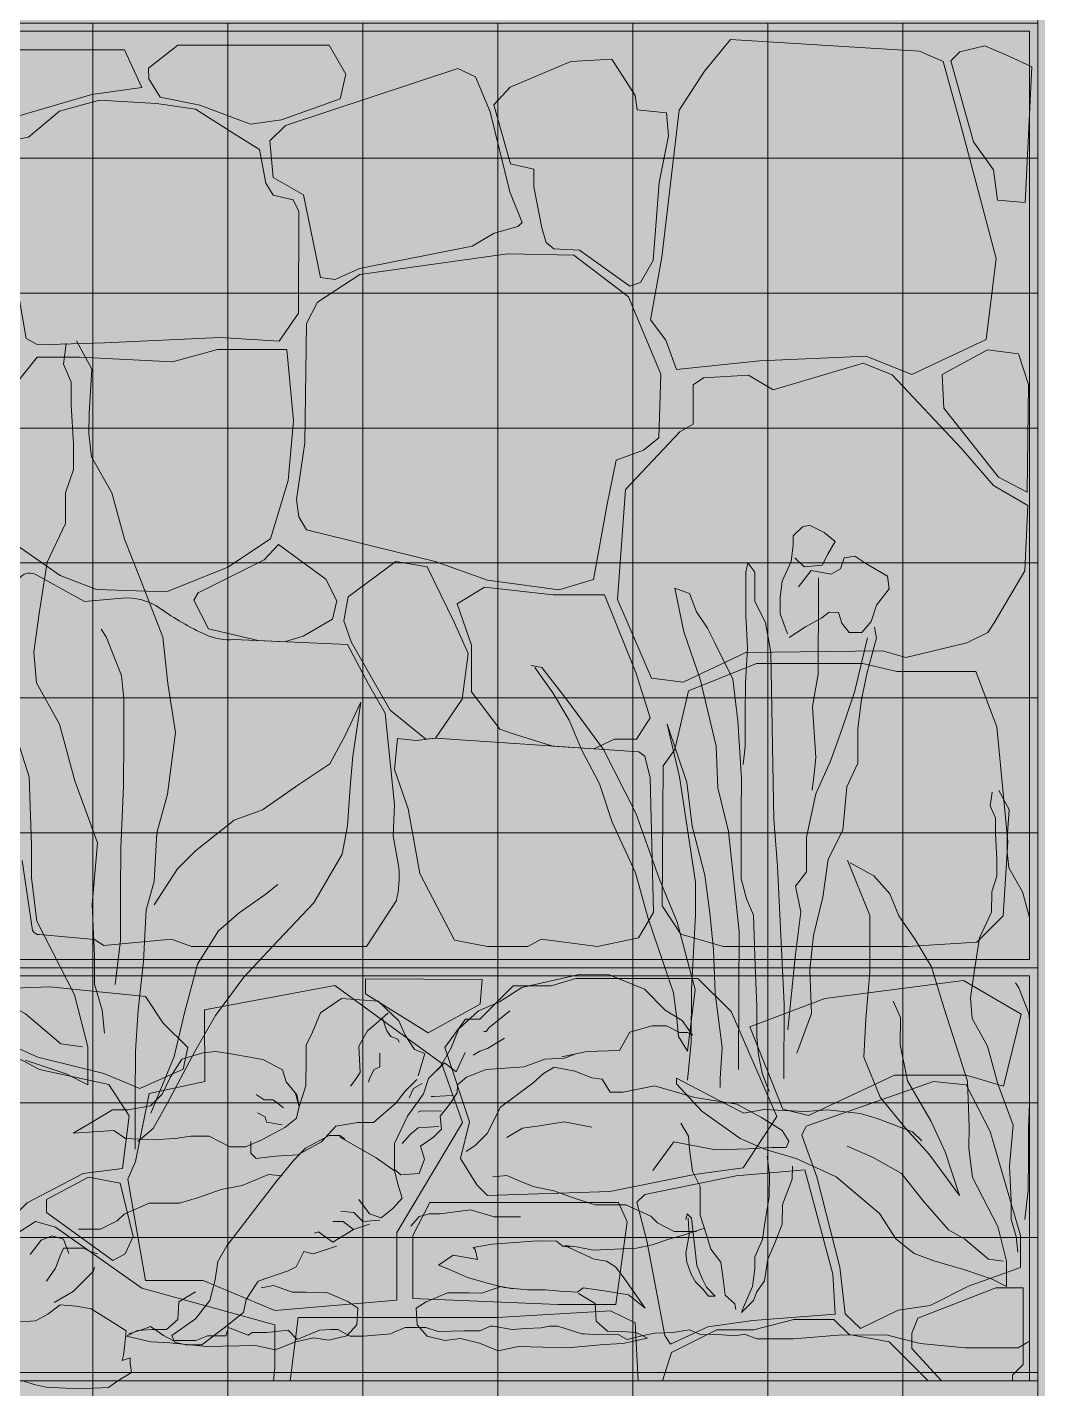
# Model space of a CAD drawing. Header units: centimetres. Extents: x -4381 to 5639, y -3920 to 4826.
# Drawn here: x 5.169 to 5.658, y 5.409 to 6.069 of the extents above; entities that cross this region are included whole.
import ezdxf
from ezdxf.xclip import XClip

# ---------------------------------------------------------------- set-up
doc = ezdxf.new("R2010")
doc.units = ezdxf.units.CM
doc.header["$MEASUREMENT"] = 0
doc.header["$XCLIPFRAME"] = 0
doc.set_wipeout_variables(frame=1)
doc.linetypes.add('Wipeout_Contour', pattern=[100, 0, -100])
for name, color, linetype, lineweight in [('0_Pen_No__1', 7, 'Continuous', 5), ('0_Pen_No__7', 7, 'Continuous', 5), ('Mur de clôture_Pen_No__1', 7, 'Continuous', 5), ('MURS CLOTURE_Pen_No__20', 1, 'Continuous', 5), ('net_Pen_No__1', 7, 'Continuous', 5)]:
    doc.layers.add(name, color=color, linetype=linetype, lineweight=lineweight)
for name, color, linetype, lineweight, true_color in [('cad-block.com_Pen_No__62', 7, 'Continuous', 5, 0xaaaaaa), ('Mur de clôture_Pen_No__178', 7, 'Continuous', 5, 0xbda888), ('MURS CLOTURE_Pen_No__181', 7, 'Continuous', 5, 0xddeaa8), ('MURS CLOTURE_Pen_No__184', 7, 'Continuous', 5, 0xc5d295), ('MURS CLOTURE_Pen_No__185', 7, 'Continuous', 5, 0xbce39b)]:
    doc.layers.add(name, color=color, linetype=linetype, lineweight=lineweight, true_color=true_color)
doc.layers.add('Drawing & Figure', color=7, linetype='Continuous')
doc.layers.add('Mur de clôture', color=7, linetype='Continuous')

# ---------------------------------------------------------------- blocks, each defined once
blk = doc.blocks.new('Drawing_9_9', base_point=(-322.85847, 10.61787))
at = {"color": 254, "linetype": 'Wipeout_Contour', "lineweight": 0, "ltscale": 39.930292}
blk.add_wipeout([(5.65799, 6.52857), (4.80799, 6.52857), (4.80799, 5.41306), (5.65799, 5.41306), (5.65799, 6.15622)], dxfattribs=at).dxf.layer = 'Mur de clôture'
at = {"layer": '0_Pen_No__1', "linetype": 'Continuous', "lineweight": 0, "ltscale": 10, "true_color": 0xffffff}
blk.add_hatch(color=7, dxfattribs=at).paths.add_polyline_path([(5.65799, 5.41306), (4.80799, 5.41306), (4.80799, 2.60914), (5.65799, 2.60914)])
at = {"layer": 'Mur de clôture', "linetype": 'Continuous', "lineweight": 0, "ltscale": 10, "true_color": 0x000000}
for points in [[(5.65799, 1.85622), (6.50799, 1.85622), (6.50799, 6.15622), (5.65799, 6.15622)], [(4.80799, 1.85622), (5.65799, 1.85622), (5.65799, 5.41306), (4.80799, 5.41306)]]:
    blk.add_hatch(color=18, dxfattribs=at).paths.add_polyline_path(points)
at = {"layer": 'Mur de clôture_Pen_No__178', "linetype": 'Continuous', "ltscale": 10}
blk.add_hatch(color=256, dxfattribs=at).paths.add_polyline_path([(5.65799, 6.52857), (4.80799, 6.52857), (4.80799, 5.41306), (5.65799, 5.41306), (5.65799, 6.15622)])
at = {"layer": 'MURS CLOTURE_Pen_No__181', "linetype": 'Continuous', "lineweight": 0, "ltscale": 10, "true_color": 0xe2e9c8}
blk.add_hatch(color=254, dxfattribs=at).paths.add_polyline_path([(5.65407, 5.52138), (5.65407, 5.52288), (5.65407, 5.64688), (5.64415, 5.68991), (5.6392, 5.69907), (5.6126, 5.59344), (5.63864, 5.55693), (5.63113, 5.53445), (5.60247, 5.6205), (5.56711, 5.66398), (5.57, 5.62548), (5.57474, 5.58831), (5.5874, 5.54341), (5.57192, 5.54258), (5.52529, 5.54452), (5.5156, 5.5428), (5.56036, 5.51184), (5.61482, 5.48612), (5.62267, 5.46674), (5.65407, 5.44129)])
at = {"layer": 'MURS CLOTURE_Pen_No__181', "linetype": 'Continuous', "lineweight": 0, "ltscale": 10, "true_color": 0xdfe9b8}
blk.add_hatch(color=254, dxfattribs=at).paths.add_polyline_path([(4.98275, 5.57561), (4.93875, 5.61533), (4.90638, 5.61193), (4.87913, 5.59497), (4.87213, 5.58425), (4.91018, 5.5749), (4.90935, 5.56136), (4.84417, 5.5496), (4.81881, 5.532), (4.8238, 5.51486), (4.87015, 5.51951), (4.8975, 5.50046), (4.93242, 5.50703), (4.90035, 5.49344), (4.82636, 5.48092), (4.79993, 5.47187), (4.75727, 5.4332), (4.75063, 5.40963), (4.84177, 5.41255), (4.91032, 5.42114), (4.97704, 5.4351), (5.04871, 5.42813), (5.07101, 5.41614), (5.13587, 5.41993), (5.21589, 5.43076), (5.27148, 5.43001), (5.35208, 5.41845), (5.43014, 5.42903), (5.46357, 5.43644), (5.45346, 5.46826), (5.42872, 5.47858), (5.48865, 5.49178), (5.41355, 5.50718), (5.5138, 5.53049), (5.50682, 5.54723), (5.43573, 5.55466), (5.41932, 5.56886), (5.48151, 5.60099), (5.40807, 5.60366), (5.35796, 5.56088), (5.34073, 5.58861), (5.31065, 5.5914), (5.30364, 5.57563), (5.29408, 5.55797), (5.26661, 5.55882), (5.22093, 5.55025), (5.19852, 5.53748), (5.17714, 5.53016), (5.08833, 5.57204), (5.05294, 5.5766), (5.02793, 5.59888), (4.99109, 5.58468)])
at = {"layer": 'MURS CLOTURE_Pen_No__184', "linetype": 'Continuous', "lineweight": 0, "ltscale": 10, "true_color": 0xd6ddbe}
blk.add_hatch(color=254, dxfattribs=at).paths.add_polyline_path([(5.41788, 5.75868), (5.51555, 5.44872), (5.53431, 5.4985), (5.54104, 5.52071), (5.53688, 5.58318), (5.55656, 5.66578), (5.57986, 5.773), (5.57992, 5.78884), (5.52924, 5.73722), (5.53024, 5.68524), (5.51752, 5.80931), (5.51641, 5.75126), (5.51447, 5.70465), (5.49201, 5.8044), (5.48659, 5.776), (5.49092, 5.73945), (5.49644, 5.69291), (5.49926, 5.63962), (5.49092, 5.73945), (5.48919, 5.67503), (5.49155, 5.62609), (5.47469, 5.65643), (5.45349, 5.70752)])
at = {"layer": 'MURS CLOTURE_Pen_No__185', "linetype": 'Continuous', "lineweight": 0, "ltscale": 10, "true_color": 0xd2e5c1}
blk.add_hatch(color=254, dxfattribs=at).paths.add_polyline_path([(5.21752, 5.54436), (5.3166, 5.64338), (5.32265, 5.72565), (5.27076, 5.69225), (5.23007, 5.65494), (5.23809, 5.70986), (5.23427, 5.77337), (5.21855, 5.84298), (5.19242, 5.91692), (5.16619, 5.86039), (5.16255, 5.80874), (5.16292, 5.75227), (5.16948, 5.70564), (5.18624, 5.66434), (5.17358, 5.61725), (5.14529, 5.72878), (5.1318, 5.82098), (5.11191, 5.86641), (5.10414, 5.87103), (5.07986, 5.80578), (5.09573, 5.75078), (5.11587, 5.68203), (4.96588, 5.7038)])
at = {"layer": 'MURS CLOTURE_Pen_No__20', "linetype": 'Continuous', "lineweight": 0, "ltscale": 10, "true_color": 0xf37474}
blk.add_hatch(color=11, dxfattribs=at).paths.add_polyline_path([(5.53564, 5.81581), (5.5342, 5.80045), (5.53329, 5.79253), (5.53675, 5.77493), (5.55572, 5.77833), (5.56667, 5.77569), (5.57472, 5.80909), (5.55359, 5.80829), (5.55001, 5.80794), (5.55054, 5.82386)])
at = {"layer": '0_Pen_No__1', "linetype": 'Continuous', "ltscale": 10}
for p, q in [((5.65799, 5.41306), (4.80799, 5.41306)), ((5.65799, 2.60914), (5.65799, 5.41306))]:
    blk.add_line(p, q, dxfattribs=at)
at = {"layer": '0_Pen_No__7', "linetype": 'Continuous', "ltscale": 10, "flags": 128}
for points in [[(5.18742, 5.91569), (5.18614, 5.90572), (5.18984, 5.89698), (5.1898, 5.88576), (5.19098, 5.86705), (5.19093, 5.85458), (5.18714, 5.84338), (5.18708, 5.82842), (5.17828, 5.80975), (5.17444, 5.78483), (5.17187, 5.76614), (5.17306, 5.75117), (5.18421, 5.73118), (5.19159, 5.70372), (5.2027, 5.67375), (5.20009, 5.64384), (5.20124, 5.6189), (5.20119, 5.60518), (5.20488, 5.5927), (5.20608, 5.58147)], [(5.18742, 5.91569), (5.18614, 5.90572), (5.18984, 5.89698), (5.1898, 5.88576), (5.19098, 5.86705), (5.19093, 5.85458), (5.18714, 5.84338), (5.18708, 5.82842), (5.17828, 5.80975), (5.17444, 5.78483), (5.17187, 5.76614), (5.17306, 5.75117), (5.18421, 5.73118), (5.19159, 5.70372), (5.2027, 5.67375), (5.20009, 5.64384), (5.20124, 5.6189), (5.20119, 5.60518), (5.20488, 5.5927), (5.20608, 5.58147)], [(5.19242, 5.91692), (5.19985, 5.90318), (5.19852, 5.88199), (5.19848, 5.87201), (5.19968, 5.86078), (5.20959, 5.84329), (5.21574, 5.82082), (5.22316, 5.80209), (5.23427, 5.77337), (5.23668, 5.75092), (5.24033, 5.72722), (5.23647, 5.69731), (5.23141, 5.67863), (5.23007, 5.65494), (5.22627, 5.64124), (5.22493, 5.61631), (5.22234, 5.59263), (5.22102, 5.57269), (5.22093, 5.55025), (5.22088, 5.53778), (5.22083, 5.52531)], [(5.19242, 5.91692), (5.19985, 5.90318), (5.19852, 5.88199), (5.19848, 5.87201), (5.19968, 5.86078), (5.20959, 5.84329), (5.21574, 5.82082), (5.22316, 5.80209), (5.23427, 5.77337), (5.23668, 5.75092), (5.24033, 5.72722), (5.23647, 5.69731), (5.23141, 5.67863), (5.23007, 5.65494), (5.22627, 5.64124), (5.22493, 5.61631), (5.22234, 5.59263), (5.22102, 5.57269), (5.22093, 5.55025), (5.22088, 5.53778), (5.22083, 5.52531)], [(5.15252, 5.75848), (5.16948, 5.70564), (5.17067, 5.67265), (5.17061, 5.65682), (5.17317, 5.6357), (5.19151, 5.6), (5.19801, 5.57491), (5.19794, 5.55644), (5.1874, 5.56176), (5.16763, 5.56843)], [(5.15252, 5.75848), (5.16948, 5.70564), (5.17067, 5.67265), (5.17061, 5.65682), (5.17317, 5.6357), (5.19151, 5.6), (5.19801, 5.57491), (5.19794, 5.55644), (5.1874, 5.56176), (5.16763, 5.56843)], [(5.53675, 5.77493), (5.53326, 5.78462), (5.53329, 5.79253), (5.5342, 5.80045), (5.53864, 5.81011), (5.53955, 5.81802), (5.53957, 5.82242), (5.54399, 5.8268), (5.54751, 5.82766), (5.55454, 5.82412), (5.5598, 5.8197), (5.55626, 5.81356), (5.55359, 5.80829), (5.54479, 5.80744), (5.54041, 5.81186)], [(5.53675, 5.77493), (5.53326, 5.78462), (5.53329, 5.79253), (5.5342, 5.80045), (5.53864, 5.81011), (5.53955, 5.81802), (5.53957, 5.82242), (5.54399, 5.8268), (5.54751, 5.82766), (5.55454, 5.82412), (5.5598, 5.8197), (5.55626, 5.81356), (5.55359, 5.80829), (5.54479, 5.80744), (5.54041, 5.81186)], [(5.54211, 5.79778), (5.5483, 5.80567), (5.55798, 5.80387), (5.56239, 5.8065), (5.56417, 5.81177), (5.56945, 5.81263), (5.57472, 5.80909), (5.58525, 5.80289), (5.58611, 5.79673), (5.57992, 5.78884), (5.57725, 5.78093), (5.57283, 5.77567), (5.56667, 5.77569), (5.56317, 5.7801), (5.56143, 5.78539), (5.55703, 5.78541), (5.5535, 5.78278), (5.54556, 5.77841), (5.53762, 5.77317)], [(5.54211, 5.79778), (5.5483, 5.80567), (5.55798, 5.80387), (5.56239, 5.8065), (5.56417, 5.81177), (5.56945, 5.81263), (5.57472, 5.80909), (5.58525, 5.80289), (5.58611, 5.79673), (5.57992, 5.78884), (5.57725, 5.78093), (5.57283, 5.77567), (5.56667, 5.77569), (5.56317, 5.7801), (5.56143, 5.78539), (5.55703, 5.78541), (5.5535, 5.78278), (5.54556, 5.77841), (5.53762, 5.77317)], [(5.53503, 5.55944), (5.53517, 5.5955), (5.53354, 5.62893), (5.53191, 5.66236), (5.53024, 5.68524), (5.52949, 5.72042), (5.52879, 5.76616), (5.52621, 5.78025), (5.52097, 5.79082), (5.52102, 5.8049), (5.51752, 5.80931), (5.51662, 5.80491), (5.51654, 5.7838), (5.51736, 5.76797), (5.51641, 5.75126), (5.51635, 5.73543), (5.51629, 5.72047), (5.51538, 5.71168)], [(5.55181, 5.80214), (5.55177, 5.79158), (5.55173, 5.78015), (5.55169, 5.77047), (5.55163, 5.75552), (5.54893, 5.7397), (5.55059, 5.71506), (5.54968, 5.70715), (5.54877, 5.69924)], [(5.55181, 5.80214), (5.55177, 5.79158), (5.55173, 5.78015), (5.55169, 5.77047), (5.55163, 5.75552), (5.54893, 5.7397), (5.55059, 5.71506), (5.54968, 5.70715), (5.54877, 5.69924)], [(5.51305, 5.56392), (5.51319, 5.60174), (5.51331, 5.63077), (5.50821, 5.67917), (5.50302, 5.7003), (5.50221, 5.72053), (5.49442, 5.7531), (5.48659, 5.776), (5.48227, 5.79713), (5.4893, 5.79446), (5.49279, 5.78566), (5.49804, 5.77772), (5.50153, 5.77067), (5.51026, 5.75304), (5.51282, 5.7328), (5.51447, 5.70465), (5.51441, 5.68794), (5.51434, 5.66947), (5.51428, 5.65627), (5.51689, 5.64659), (5.52038, 5.63866), (5.52116, 5.61403), (5.52197, 5.59467), (5.52191, 5.57972), (5.52275, 5.57092), (5.52448, 5.56212), (5.52622, 5.55771), (5.52797, 5.55331)], [(5.21116, 5.60514), (5.21374, 5.62633), (5.21383, 5.65002), (5.21392, 5.67121), (5.21528, 5.70113), (5.21537, 5.72357), (5.21544, 5.74352), (5.21424, 5.75475), (5.20683, 5.77348), (5.20435, 5.77723)], [(5.21116, 5.60514), (5.21374, 5.62633), (5.21383, 5.65002), (5.21392, 5.67121), (5.21528, 5.70113), (5.21537, 5.72357), (5.21544, 5.74352), (5.21424, 5.75475), (5.20683, 5.77348), (5.20435, 5.77723)], [(5.57546, 5.77302), (5.5692, 5.74666), (5.56296, 5.72821), (5.55763, 5.71328), (5.55052, 5.69747), (5.54604, 5.67638), (5.54598, 5.65967), (5.54067, 5.65265), (5.54326, 5.64033), (5.54054, 5.61835), (5.53871, 5.60076), (5.53688, 5.58318)], [(5.54124, 5.57173), (5.54835, 5.59105), (5.54755, 5.61216), (5.54938, 5.62887), (5.55385, 5.64732), (5.55656, 5.66578), (5.56366, 5.67983), (5.5655, 5.70093), (5.57082, 5.71235), (5.57089, 5.72906), (5.5727, 5.74313), (5.57539, 5.75631), (5.57986, 5.773), (5.579, 5.77828)], [(5.54124, 5.57173), (5.54835, 5.59105), (5.54755, 5.61216), (5.54938, 5.62887), (5.55385, 5.64732), (5.55656, 5.66578), (5.56366, 5.67983), (5.5655, 5.70093), (5.57082, 5.71235), (5.57089, 5.72906), (5.5727, 5.74313), (5.57539, 5.75631), (5.57986, 5.773), (5.579, 5.77828)], [(5.41436, 5.75869), (5.42311, 5.74634), (5.43098, 5.73312), (5.43709, 5.71902), (5.44582, 5.70228), (5.45191, 5.68378), (5.46326, 5.65911), (5.46933, 5.6371), (5.48151, 5.60099), (5.48322, 5.58867), (5.48407, 5.57987), (5.48844, 5.57281), (5.49208, 5.6027), (5.4834, 5.63528), (5.47469, 5.65643), (5.46337, 5.68814), (5.44765, 5.71898), (5.43014, 5.7428), (5.41788, 5.75868), (5.41261, 5.75958)], [(5.41436, 5.75869), (5.42311, 5.74634), (5.43098, 5.73312), (5.43709, 5.71902), (5.44582, 5.70228), (5.45191, 5.68378), (5.46326, 5.65911), (5.46933, 5.6371), (5.48151, 5.60099), (5.48322, 5.58867), (5.48407, 5.57987), (5.48844, 5.57281), (5.49208, 5.6027), (5.4834, 5.63528), (5.47469, 5.65643), (5.46337, 5.68814), (5.44765, 5.71898), (5.43014, 5.7428), (5.41788, 5.75868), (5.41261, 5.75958)], [(5.23003, 5.64372), (5.24132, 5.66113), (5.25009, 5.66983), (5.26885, 5.68472), (5.28259, 5.68965), (5.30011, 5.70205), (5.31511, 5.71197), (5.32265, 5.72565), (5.3302, 5.74183), (5.32635, 5.71566), (5.32505, 5.70071), (5.32373, 5.68201), (5.32118, 5.6683), (5.30737, 5.64467), (5.28733, 5.62355), (5.27355, 5.60864), (5.25975, 5.58999), (5.24971, 5.57258), (5.23714, 5.54894), (5.2296, 5.53525), (5.2221, 5.52905)], [(5.23003, 5.64372), (5.24132, 5.66113), (5.25009, 5.66983), (5.26885, 5.68472), (5.28259, 5.68965), (5.30011, 5.70205), (5.31511, 5.71197), (5.32265, 5.72565), (5.3302, 5.74183), (5.32635, 5.71566), (5.32505, 5.70071), (5.32373, 5.68201), (5.32118, 5.6683), (5.30737, 5.64467), (5.28733, 5.62355), (5.27355, 5.60864), (5.25975, 5.58999), (5.24971, 5.57258), (5.23714, 5.54894), (5.2296, 5.53525), (5.2221, 5.52905)], [(5.48839, 5.55874), (5.49022, 5.5772), (5.49032, 5.60271), (5.49222, 5.63877), (5.49228, 5.6546), (5.48456, 5.70565), (5.4785, 5.73118), (5.48807, 5.70299), (5.49062, 5.68187), (5.49669, 5.6581), (5.49926, 5.63962), (5.50095, 5.62202), (5.50175, 5.60091), (5.50517, 5.57451), (5.50423, 5.55956), (5.50421, 5.55516)], [(5.48839, 5.55874), (5.49022, 5.5772), (5.49032, 5.60271), (5.49222, 5.63877), (5.49228, 5.6546), (5.48456, 5.70565), (5.4785, 5.73118), (5.48807, 5.70299), (5.49062, 5.68187), (5.49669, 5.6581), (5.49926, 5.63962), (5.50095, 5.62202), (5.50175, 5.60091), (5.50517, 5.57451), (5.50423, 5.55956), (5.50421, 5.55516)], [(5.63587, 5.69825), (5.63501, 5.6916), (5.63748, 5.68578), (5.63745, 5.6783), (5.63823, 5.66582), (5.6382, 5.65751), (5.63568, 5.65004), (5.63564, 5.64007), (5.62977, 5.62762), (5.62721, 5.61101), (5.6255, 5.59855), (5.62629, 5.58857), (5.63373, 5.57524), (5.63864, 5.55693), (5.64605, 5.53696), (5.64431, 5.51701), (5.64508, 5.50039), (5.64504, 5.49124), (5.6475, 5.48292), (5.64831, 5.47544)], [(5.63587, 5.69825), (5.63501, 5.6916), (5.63748, 5.68578), (5.63745, 5.6783), (5.63823, 5.66582), (5.6382, 5.65751), (5.63568, 5.65004), (5.63564, 5.64007), (5.62977, 5.62762), (5.62721, 5.61101), (5.6255, 5.59855), (5.62629, 5.58857), (5.63373, 5.57524), (5.63864, 5.55693), (5.64605, 5.53696), (5.64431, 5.51701), (5.64508, 5.50039), (5.64504, 5.49124), (5.6475, 5.48292), (5.64831, 5.47544)], [(5.6392, 5.69907), (5.64415, 5.68991), (5.64326, 5.67578), (5.64324, 5.66913), (5.64404, 5.66165), (5.65065, 5.64998), (5.65407, 5.63747)], [(5.6392, 5.69907), (5.64415, 5.68991), (5.64326, 5.67578), (5.64324, 5.66913), (5.64404, 5.66165), (5.65065, 5.64998), (5.65407, 5.63747)], [(5.56711, 5.66398), (5.57853, 5.65778), (5.58642, 5.64896), (5.59078, 5.63838), (5.59865, 5.62692), (5.60652, 5.6137), (5.6126, 5.59344), (5.6239, 5.55821), (5.6247, 5.53622), (5.62466, 5.52567), (5.62636, 5.51159), (5.63859, 5.48779), (5.64293, 5.47106), (5.64288, 5.45875), (5.63585, 5.46229), (5.62267, 5.46674), (5.60773, 5.4712), (5.59806, 5.47475), (5.58929, 5.48182), (5.58142, 5.49417), (5.56036, 5.51184), (5.54104, 5.52071), (5.5261, 5.52517), (5.5138, 5.53049), (5.49537, 5.54376), (5.4831, 5.557), (5.48311, 5.55964), (5.50682, 5.54723), (5.5156, 5.5428), (5.52529, 5.54452), (5.54553, 5.54357), (5.55609, 5.5444), (5.57192, 5.54258), (5.58071, 5.53991), (5.59741, 5.53369), (5.60179, 5.52927)], [(5.56711, 5.66398), (5.57853, 5.65778), (5.58642, 5.64896), (5.59078, 5.63838), (5.59865, 5.62692), (5.60652, 5.6137), (5.6126, 5.59344), (5.6239, 5.55821), (5.6247, 5.53622), (5.62466, 5.52567), (5.62636, 5.51159), (5.63859, 5.48779), (5.64293, 5.47106), (5.64288, 5.45875), (5.63585, 5.46229), (5.62267, 5.46674), (5.60773, 5.4712), (5.59806, 5.47475), (5.58929, 5.48182), (5.58142, 5.49417), (5.56036, 5.51184), (5.54104, 5.52071), (5.5261, 5.52517), (5.5138, 5.53049), (5.49537, 5.54376), (5.4831, 5.557), (5.48311, 5.55964), (5.50682, 5.54723), (5.5156, 5.5428), (5.52529, 5.54452), (5.54553, 5.54357), (5.55609, 5.5444), (5.57192, 5.54258), (5.58071, 5.53991), (5.59741, 5.53369), (5.60179, 5.52927)], [(5.56588, 5.66527), (5.5767, 5.63844), (5.57666, 5.62964), (5.57659, 5.61117), (5.57474, 5.58831), (5.57379, 5.56984), (5.58163, 5.55046), (5.5939, 5.53546), (5.60529, 5.5231), (5.62017, 5.50281), (5.61321, 5.52395), (5.60623, 5.53893), (5.59487, 5.55833), (5.59141, 5.57593), (5.59146, 5.58913), (5.58798, 5.59706)], [(5.56588, 5.66527), (5.5767, 5.63844), (5.57666, 5.62964), (5.57659, 5.61117), (5.57474, 5.58831), (5.57379, 5.56984), (5.58163, 5.55046), (5.5939, 5.53546), (5.60529, 5.5231), (5.62017, 5.50281), (5.61321, 5.52395), (5.60623, 5.53893), (5.59487, 5.55833), (5.59141, 5.57593), (5.59146, 5.58913), (5.58798, 5.59706)], [(5.08218, 5.65848), (5.10063, 5.65049), (5.1217, 5.63853), (5.13746, 5.61868), (5.15586, 5.5975), (5.16771, 5.59086), (5.18482, 5.57628), (5.19537, 5.57492)], [(5.08218, 5.65848), (5.10063, 5.65049), (5.1217, 5.63853), (5.13746, 5.61868), (5.15586, 5.5975), (5.16771, 5.59086), (5.18482, 5.57628), (5.19537, 5.57492)], [(5.22839, 5.54274), (5.23972, 5.57012), (5.24479, 5.5913), (5.25112, 5.61496), (5.26116, 5.63113), (5.27117, 5.63982), (5.28368, 5.6485), (5.28994, 5.65346)], [(5.22839, 5.54274), (5.23972, 5.57012), (5.24479, 5.5913), (5.25112, 5.61496), (5.26116, 5.63113), (5.27117, 5.63982), (5.28368, 5.6485), (5.28994, 5.65346)], [(5.42755, 5.57009), (5.43957, 5.57257), (5.45538, 5.57314), (5.46047, 5.58197), (5.47123, 5.58509), (5.47819, 5.58506), (5.4845, 5.58188), (5.48829, 5.58186), (5.49082, 5.58059), (5.48579, 5.58756), (5.47759, 5.59265), (5.46751, 5.6028), (5.45046, 5.60982), (5.43592, 5.60987), (5.40807, 5.60366), (5.3973, 5.59675), (5.38716, 5.59237), (5.37765, 5.58356), (5.37382, 5.57409), (5.36872, 5.56526), (5.36301, 5.5596), (5.36045, 5.55202), (5.35282, 5.54131), (5.34645, 5.52806), (5.3464, 5.51542), (5.34955, 5.51288), (5.3584, 5.51348), (5.36096, 5.52042), (5.35909, 5.52675), (5.36543, 5.53115), (5.36924, 5.53492), (5.36863, 5.54125), (5.37308, 5.54692), (5.37689, 5.55259), (5.37691, 5.55638), (5.38135, 5.56016), (5.39085, 5.56391), (5.40919, 5.56511), (5.41932, 5.56886), (5.42881, 5.56945), (5.43387, 5.57133)], [(5.65407, 5.58791), (5.65374, 5.59096), (5.6488, 5.60344), (5.64715, 5.60594)], [(5.65407, 5.58791), (5.65374, 5.59096), (5.6488, 5.60344), (5.64715, 5.60594)], [(5.35796, 5.56088), (5.36116, 5.57161), (5.35611, 5.57353), (5.35171, 5.5805), (5.34857, 5.58746), (5.33849, 5.59698), (5.3208, 5.59831), (5.31065, 5.5914), (5.30682, 5.58194), (5.30364, 5.57563), (5.30361, 5.56868), (5.30356, 5.55604), (5.30036, 5.54594), (5.29912, 5.55163), (5.29408, 5.55797), (5.29221, 5.56366), (5.28274, 5.56876), (5.26821, 5.57134), (5.25999, 5.57264), (5.25367, 5.57203), (5.24354, 5.56891), (5.23782, 5.56008), (5.23399, 5.55188), (5.22828, 5.54622), (5.21752, 5.54436), (5.20993, 5.54439), (5.19852, 5.53748), (5.19092, 5.53309), (5.21053, 5.53428), (5.2162, 5.53046), (5.22948, 5.52978), (5.24023, 5.53037), (5.24782, 5.5316), (5.25667, 5.53157), (5.26677, 5.52647), (5.27436, 5.52644), (5.28196, 5.52958), (5.29336, 5.53585), (5.29907, 5.54025), (5.30036, 5.54594), (5.29849, 5.55226)], [(5.35796, 5.56088), (5.36116, 5.57161), (5.35611, 5.57353), (5.35171, 5.5805), (5.34857, 5.58746), (5.33849, 5.59698), (5.3208, 5.59831), (5.31065, 5.5914), (5.30682, 5.58194), (5.30364, 5.57563), (5.30361, 5.56868), (5.30356, 5.55604), (5.30036, 5.54594), (5.29912, 5.55163), (5.29408, 5.55797), (5.29221, 5.56366), (5.28274, 5.56876), (5.26821, 5.57134), (5.25999, 5.57264), (5.25367, 5.57203), (5.24354, 5.56891), (5.23782, 5.56008), (5.23399, 5.55188), (5.22828, 5.54622), (5.21752, 5.54436), (5.20993, 5.54439), (5.19852, 5.53748), (5.19092, 5.53309), (5.21053, 5.53428), (5.2162, 5.53046), (5.22948, 5.52978), (5.24023, 5.53037), (5.24782, 5.5316), (5.25667, 5.53157), (5.26677, 5.52647), (5.27436, 5.52644), (5.28196, 5.52958), (5.29336, 5.53585), (5.29907, 5.54025), (5.30036, 5.54594), (5.29849, 5.55226)], [(5.34343, 5.59128), (5.33737, 5.58594), (5.33333, 5.58261), (5.32927, 5.57524), (5.32989, 5.5625), (5.32719, 5.55848), (5.32517, 5.55581)], [(5.34343, 5.59128), (5.33737, 5.58594), (5.33333, 5.58261), (5.32927, 5.57524), (5.32989, 5.5625), (5.32719, 5.55848), (5.32517, 5.55581)], [(5.34073, 5.58861), (5.34272, 5.58257), (5.34472, 5.57988), (5.34807, 5.57852), (5.34874, 5.57718)], [(5.34073, 5.58861), (5.34272, 5.58257), (5.34472, 5.57988), (5.34807, 5.57852), (5.34874, 5.57718)], [(5.40234, 5.59231), (5.39219, 5.58413), (5.39092, 5.58224), (5.38965, 5.58225)], [(5.40234, 5.59231), (5.39219, 5.58413), (5.39092, 5.58224), (5.38965, 5.58225)], [(5.39976, 5.57905), (5.39152, 5.57402), (5.38772, 5.57277), (5.38455, 5.57089)], [(5.39976, 5.57905), (5.39152, 5.57402), (5.38772, 5.57277), (5.38455, 5.57089)], [(5.33932, 5.57185), (5.3393, 5.56514), (5.33661, 5.56381), (5.33458, 5.5598), (5.3339, 5.55779)], [(5.38076, 5.57217), (5.3763, 5.56271), (5.37063, 5.56715), (5.36301, 5.5596)], [(5.47159, 5.51494), (5.48176, 5.5288), (5.50198, 5.52493), (5.51779, 5.5255), (5.52918, 5.52609), (5.53613, 5.52606), (5.53741, 5.52922), (5.53427, 5.53428), (5.52417, 5.54064), (5.51219, 5.54701), (5.49196, 5.55025), (5.47238, 5.55601), (5.4572, 5.55291), (5.45087, 5.55294), (5.44711, 5.55927), (5.44205, 5.55992), (5.43384, 5.56311), (5.42373, 5.56505), (5.41866, 5.56191), (5.41359, 5.5575), (5.39773, 5.54556), (5.39136, 5.53294), (5.38565, 5.52728), (5.38121, 5.52413)], [(5.35732, 5.55899), (5.3516, 5.55332), (5.34716, 5.54765), (5.33637, 5.53821), (5.32878, 5.53824), (5.31803, 5.53639), (5.31104, 5.52883), (5.29964, 5.52255), (5.28888, 5.52196), (5.27939, 5.52074), (5.27688, 5.52328), (5.27689, 5.52707), (5.2769, 5.52896)], [(5.35984, 5.55708), (5.35574, 5.55464), (5.35349, 5.55015)], [(5.35984, 5.55708), (5.35574, 5.55464), (5.35349, 5.55015)], [(5.29277, 5.54533), (5.28772, 5.54915), (5.2833, 5.54916), (5.27951, 5.5517)], [(5.29277, 5.54533), (5.28772, 5.54915), (5.2833, 5.54916), (5.27951, 5.5517)], [(5.37436, 5.55134), (5.3655, 5.55074), (5.36424, 5.55074)], [(5.37436, 5.55134), (5.3655, 5.55074), (5.36424, 5.55074)], [(5.2921, 5.53712), (5.28452, 5.53841), (5.2839, 5.54094), (5.28011, 5.54285)], [(5.2921, 5.53712), (5.28452, 5.53841), (5.2839, 5.54094), (5.28011, 5.54285)], [(5.32514, 5.54776), (5.31508, 5.5478)], [(5.36927, 5.54377), (5.35915, 5.54381), (5.35789, 5.54318)], [(5.65169, 5.49122), (5.65341, 5.50534), (5.65347, 5.52114), (5.65353, 5.53527), (5.65407, 5.54717)], [(5.65169, 5.49122), (5.65341, 5.50534), (5.65347, 5.52114), (5.65353, 5.53527), (5.65407, 5.54717)], [(5.36798, 5.53619), (5.35786, 5.5356), (5.35405, 5.53246), (5.35024, 5.52805)], [(5.44196, 5.53591), (5.42869, 5.53849), (5.41667, 5.53664), (5.40844, 5.5354), (5.40084, 5.53101)], [(5.44196, 5.53591), (5.42869, 5.53849), (5.41667, 5.53664), (5.40844, 5.5354), (5.40084, 5.53101)], [(5.48512, 5.53793), (5.48881, 5.53156), (5.48931, 5.52519), (5.49086, 5.51458), (5.49455, 5.50714), (5.4945, 5.49335), (5.49764, 5.48379), (5.49974, 5.47689), (5.50449, 5.47051), (5.50552, 5.46361), (5.50655, 5.45459), (5.51131, 5.45033), (5.51183, 5.44767)], [(5.48512, 5.53793), (5.48881, 5.53156), (5.48931, 5.52519), (5.49086, 5.51458), (5.49455, 5.50714), (5.4945, 5.49335), (5.49764, 5.48379), (5.49974, 5.47689), (5.50449, 5.47051), (5.50552, 5.46361), (5.50655, 5.45459), (5.51131, 5.45033), (5.51183, 5.44767)], [(5.31843, 5.47824), (5.30704, 5.47449), (5.30262, 5.47577), (5.29879, 5.46821), (5.29499, 5.46632), (5.28043, 5.46132), (5.2747, 5.4525), (5.27341, 5.44618), (5.26454, 5.43927), (5.25312, 5.43046), (5.24553, 5.43049), (5.23985, 5.43178), (5.23859, 5.43494), (5.25001, 5.44311), (5.257, 5.45194), (5.25957, 5.46204), (5.26086, 5.47088), (5.26532, 5.47845), (5.27549, 5.49168), (5.28947, 5.50995), (5.29773, 5.52003), (5.30344, 5.5257), (5.31485, 5.53198), (5.31991, 5.53196), (5.32243, 5.53005)], [(5.3199, 5.53132), (5.33757, 5.52114), (5.3464, 5.51479), (5.34827, 5.50783), (5.35014, 5.5015), (5.34569, 5.49646), (5.33998, 5.49206), (5.3343, 5.49398), (5.32927, 5.50095)], [(5.3199, 5.53132), (5.33757, 5.52114), (5.3464, 5.51479), (5.34827, 5.50783), (5.35014, 5.5015), (5.34569, 5.49646), (5.33998, 5.49206), (5.3343, 5.49398), (5.32927, 5.50095)], [(5.5657, 5.52677), (5.578, 5.52145), (5.59205, 5.51348), (5.60256, 5.50024), (5.61482, 5.48612), (5.62273, 5.48169), (5.63413, 5.47198), (5.64117, 5.47107)], [(5.5657, 5.52677), (5.578, 5.52145), (5.59205, 5.51348), (5.60256, 5.50024), (5.61482, 5.48612), (5.62273, 5.48169), (5.63413, 5.47198), (5.64117, 5.47107)], [(5.52697, 5.52186), (5.528, 5.51284), (5.52796, 5.50224), (5.52579, 5.48952), (5.52469, 5.48157), (5.52095, 5.47309), (5.52092, 5.46726), (5.51983, 5.45878), (5.51822, 5.45507), (5.51555, 5.44872), (5.51447, 5.44607), (5.52033, 5.45188), (5.52194, 5.45612), (5.52568, 5.46141), (5.52731, 5.47201), (5.53052, 5.47942), (5.53427, 5.48895), (5.53431, 5.4985), (5.53913, 5.51068), (5.53916, 5.51704)], [(5.19336, 5.48657), (5.2041, 5.48653), (5.21216, 5.49052), (5.21553, 5.49386), (5.22763, 5.49918), (5.24239, 5.49912), (5.25112, 5.50177), (5.26255, 5.50575), (5.27262, 5.50773), (5.27934, 5.51038), (5.28539, 5.51304), (5.2921, 5.51234)], [(5.19336, 5.48657), (5.2041, 5.48653), (5.21216, 5.49052), (5.21553, 5.49386), (5.22763, 5.49918), (5.24239, 5.49912), (5.25112, 5.50177), (5.26255, 5.50575), (5.27262, 5.50773), (5.27934, 5.51038), (5.28539, 5.51304), (5.2921, 5.51234)], [(5.49265, 5.48541), (5.48191, 5.48545), (5.47387, 5.48951), (5.47053, 5.49287), (5.45848, 5.49829), (5.44371, 5.49834), (5.435, 5.50106), (5.42361, 5.50513), (5.41355, 5.50718), (5.40685, 5.50989), (5.40083, 5.51259), (5.39411, 5.51195)], [(5.49265, 5.48541), (5.48191, 5.48545), (5.47387, 5.48951), (5.47053, 5.49287), (5.45848, 5.49829), (5.44371, 5.49834), (5.435, 5.50106), (5.42361, 5.50513), (5.41355, 5.50718), (5.40685, 5.50989), (5.40083, 5.51259), (5.39411, 5.51195)], [(5.40746, 5.49245), (5.39471, 5.4925), (5.38332, 5.49589), (5.36855, 5.49394), (5.36318, 5.49396), (5.35848, 5.49264), (5.35443, 5.48796)], [(5.40746, 5.49245), (5.39471, 5.4925), (5.38332, 5.49589), (5.36855, 5.49394), (5.36318, 5.49396), (5.35848, 5.49264), (5.35443, 5.48796)], [(5.33428, 5.48892), (5.32668, 5.48643), (5.32164, 5.49024), (5.31658, 5.49026)], [(5.33935, 5.4908), (5.33113, 5.4902), (5.32672, 5.49464), (5.3204, 5.4953)], [(5.48865, 5.49178), (5.48915, 5.48382), (5.48753, 5.47482), (5.48804, 5.47057), (5.49014, 5.46473), (5.49225, 5.46101), (5.49595, 5.45728), (5.49859, 5.45409), (5.50177, 5.45408), (5.49754, 5.45834), (5.49544, 5.46259), (5.49281, 5.46896), (5.4923, 5.4748), (5.49127, 5.48329), (5.49025, 5.49178), (5.48813, 5.4939), (5.48759, 5.49126)], [(5.48865, 5.49178), (5.48915, 5.48382), (5.48753, 5.47482), (5.48804, 5.47057), (5.49014, 5.46473), (5.49225, 5.46101), (5.49595, 5.45728), (5.49859, 5.45409), (5.50177, 5.45408), (5.49754, 5.45834), (5.49544, 5.46259), (5.49281, 5.46896), (5.4923, 5.4748), (5.49127, 5.48329), (5.49025, 5.49178), (5.48813, 5.4939), (5.48759, 5.49126)], [(5.16994, 5.4742), (5.17535, 5.48118), (5.18075, 5.48332), (5.18613, 5.48168), (5.18879, 5.47467)], [(5.16994, 5.4742), (5.17535, 5.48118), (5.18075, 5.48332), (5.18613, 5.48168), (5.18879, 5.47467)], [(5.32668, 5.48643), (5.31654, 5.48014), (5.30961, 5.48523), (5.30771, 5.4846)], [(5.49663, 5.48694), (5.48692, 5.48374), (5.47937, 5.48162), (5.47128, 5.47896), (5.46373, 5.47737), (5.44272, 5.47638), (5.43464, 5.47802), (5.42872, 5.47858), (5.44324, 5.47206), (5.44916, 5.47096), (5.45346, 5.46826), (5.45775, 5.46285), (5.46364, 5.45421), (5.46793, 5.44827), (5.45987, 5.45477), (5.4491, 5.45643), (5.4378, 5.45808), (5.43509, 5.45594), (5.42648, 5.45651), (5.41947, 5.45708), (5.41085, 5.45711), (5.39954, 5.45823), (5.39147, 5.46042), (5.38178, 5.46315), (5.37318, 5.46695), (5.3678, 5.46913), (5.37482, 5.47395), (5.38667, 5.47175), (5.38561, 5.4766), (5.38453, 5.47768), (5.3937, 5.47926), (5.41579, 5.48079), (5.42495, 5.48075), (5.42818, 5.47805), (5.43141, 5.47803)], [(5.17797, 5.46125), (5.1823, 5.46769), (5.18448, 5.47361), (5.18611, 5.47737), (5.19581, 5.47733), (5.19903, 5.4757), (5.2028, 5.47461)], [(5.1817, 5.451), (5.19088, 5.45635), (5.19575, 5.46118), (5.20061, 5.46601), (5.20116, 5.46816)], [(5.1817, 5.451), (5.19088, 5.45635), (5.19575, 5.46118), (5.20061, 5.46601), (5.20116, 5.46816)], [(5.25014, 5.45612), (5.24204, 5.4513), (5.24147, 5.44269), (5.23606, 5.43787), (5.22906, 5.43789), (5.22205, 5.43738), (5.21665, 5.43471), (5.2285, 5.43197), (5.23765, 5.4314), (5.25543, 5.42971), (5.27913, 5.43016), (5.28882, 5.42797), (5.298, 5.4317), (5.30717, 5.43382), (5.3147, 5.43271), (5.32333, 5.43483), (5.3282, 5.4402), (5.32877, 5.44828), (5.32394, 5.45153), (5.31372, 5.45587), (5.30348, 5.45591), (5.29701, 5.45594), (5.28787, 5.4592), (5.28194, 5.45815)], [(5.25014, 5.45612), (5.24204, 5.4513), (5.24147, 5.44269), (5.23606, 5.43787), (5.22906, 5.43789), (5.22205, 5.43738), (5.21665, 5.43471), (5.2285, 5.43197), (5.23765, 5.4314), (5.25543, 5.42971), (5.27913, 5.43016), (5.28882, 5.42797), (5.298, 5.4317), (5.30717, 5.43382), (5.3147, 5.43271), (5.32333, 5.43483), (5.3282, 5.4402), (5.32877, 5.44828), (5.32394, 5.45153), (5.31372, 5.45587), (5.30348, 5.45591), (5.29701, 5.45594), (5.28787, 5.4592), (5.28194, 5.45815)], [(5.43563, 5.4554), (5.44369, 5.45052), (5.4442, 5.4419), (5.44957, 5.43704), (5.45657, 5.43701), (5.46357, 5.43644), (5.46895, 5.43373), (5.45709, 5.43108), (5.44793, 5.43058), (5.43014, 5.42903), (5.40644, 5.42967), (5.39673, 5.42755), (5.38759, 5.43135), (5.37844, 5.43354), (5.37089, 5.4325), (5.36228, 5.43468), (5.35745, 5.44009), (5.35694, 5.44817), (5.3618, 5.45138), (5.37206, 5.45565), (5.38229, 5.45561), (5.38876, 5.45558), (5.39793, 5.45878), (5.40385, 5.45768)], [(5.43563, 5.4554), (5.44369, 5.45052), (5.4442, 5.4419), (5.44957, 5.43704), (5.45657, 5.43701), (5.46357, 5.43644), (5.46895, 5.43373), (5.45709, 5.43108), (5.44793, 5.43058), (5.43014, 5.42903), (5.40644, 5.42967), (5.39673, 5.42755), (5.38759, 5.43135), (5.37844, 5.43354), (5.37089, 5.4325), (5.36228, 5.43468), (5.35745, 5.44009), (5.35694, 5.44817), (5.3618, 5.45138), (5.37206, 5.45565), (5.38229, 5.45561), (5.38876, 5.45558), (5.39793, 5.45878), (5.40385, 5.45768)], [(5.16218, 5.44145), (5.17267, 5.44207), (5.17858, 5.44532), (5.1845, 5.44989), (5.19236, 5.4492), (5.19957, 5.44786), (5.20807, 5.44259), (5.21657, 5.43731), (5.21589, 5.43076), (5.21522, 5.42552), (5.21455, 5.4229), (5.21849, 5.4242), (5.21848, 5.42158), (5.21912, 5.41699), (5.21255, 5.41308), (5.20794, 5.40982), (5.19352, 5.40922), (5.17779, 5.40994), (5.17189, 5.41127), (5.166, 5.41326)], [(5.16218, 5.44145), (5.17267, 5.44207), (5.17858, 5.44532), (5.1845, 5.44989), (5.19236, 5.4492), (5.19957, 5.44786), (5.20807, 5.44259), (5.21657, 5.43731), (5.21589, 5.43076), (5.21522, 5.42552), (5.21455, 5.4229), (5.21849, 5.4242), (5.21848, 5.42158), (5.21912, 5.41699), (5.21255, 5.41308), (5.20794, 5.40982), (5.19352, 5.40922), (5.17779, 5.40994), (5.17189, 5.41127), (5.166, 5.41326)], [(5.21776, 5.43586), (5.22541, 5.43824), (5.22823, 5.43943), (5.23464, 5.43499), (5.23905, 5.43256), (5.2503, 5.43252), (5.25594, 5.4349), (5.26478, 5.43487), (5.266, 5.43888), (5.27564, 5.43523), (5.27765, 5.43643), (5.28448, 5.4364), (5.29494, 5.43756), (5.29934, 5.43313), (5.31021, 5.43751), (5.31584, 5.43789), (5.31905, 5.43787), (5.32507, 5.43464), (5.3315, 5.43461), (5.34477, 5.43576), (5.34638, 5.43656), (5.35161, 5.43895), (5.36166, 5.43891), (5.36768, 5.43688), (5.38014, 5.43723), (5.38778, 5.4372), (5.39301, 5.43959), (5.39422, 5.43959), (5.40346, 5.43795), (5.41029, 5.43832), (5.41753, 5.4387), (5.42155, 5.43948), (5.42557, 5.43947), (5.43721, 5.43581), (5.43841, 5.4358), (5.44525, 5.43537), (5.45481, 5.43541), (5.45922, 5.43298), (5.46686, 5.43496), (5.47249, 5.43614), (5.48134, 5.43651), (5.48938, 5.43768), (5.495, 5.43525), (5.50103, 5.43563), (5.51148, 5.43479), (5.5159, 5.43557), (5.52193, 5.43342), (5.53973, 5.43335), (5.56348, 5.43524), (5.58523, 5.43515), (5.60104, 5.43114), (5.62279, 5.42908), (5.64851, 5.42898), (5.65407, 5.43229)]]:
    blk.add_lwpolyline(points, dxfattribs=at)
at = {"layer": 'cad-block.com_Pen_No__62', "linetype": 'Continuous', "ltscale": 10, "flags": 128}
for points in [[(5.48307, 5.90305), (5.47794, 5.91721), (5.4705, 5.92707), (5.47593, 5.95753), (5.48428, 6.02867), (5.49652, 6.04764), (5.50912, 6.063), (5.60076, 6.05724), (5.61225, 6.05227), (5.62155, 6.01838), (5.63781, 5.95689), (5.633, 5.91758), (5.59708, 5.90065), (5.57496, 5.90948), (5.52338, 5.90732)], [(5.13748, 6.018), (5.12856, 6.03347), (5.15278, 6.05797), (5.21573, 6.05797), (5.22408, 6.03972), (5.19987, 6.03624)], [(5.32016, 6.03416), (5.29172, 6.02399), (5.27672, 6.02195), (5.25213, 6.03114), (5.23291, 6.03502), (5.22746, 6.04397), (5.22726, 6.04912), (5.24156, 6.06015), (5.31475, 6.06015), (5.32286, 6.04624)], [(5.65183, 5.98405), (5.65507, 6.04972), (5.644, 6.05491), (5.63231, 6.05993), (5.6203, 6.05699), (5.61588, 6.05257), (5.62691, 6.01345), (5.63655, 5.99977), (5.63854, 5.98504)], [(5.41992, 5.96459), (5.41786, 5.97164), (5.41398, 5.99157), (5.41398, 6.00015), (5.40268, 6.00273), (5.3946, 6.03138), (5.40243, 6.03987), (5.43184, 6.05236), (5.4518, 6.05336), (5.46298, 6.03581), (5.46404, 6.02896), (5.47815, 6.02747), (5.47919, 6.01624), (5.47471, 5.99361), (5.47177, 5.95592), (5.46564, 5.94521), (5.4605, 5.94348), (5.4361, 5.96085), (5.4236, 5.96149)], [(5.31056, 5.94768), (5.30237, 5.98774), (5.28771, 5.99614), (5.28613, 6.01379), (5.2936, 6.02126), (5.37712, 6.04897), (5.38562, 6.04494), (5.39284, 6.02791), (5.40235, 5.9892), (5.4083, 5.9743), (5.40622, 5.97229), (5.39477, 5.96912), (5.38415, 5.96279), (5.32945, 5.95197), (5.31769, 5.94669)], [(5.1639, 5.94224), (5.16802, 5.91815), (5.17381, 5.91508), (5.20608, 5.91604), (5.26207, 5.91861), (5.29064, 5.9168), (5.29995, 5.93035), (5.30006, 5.97959), (5.29735, 5.98527), (5.28777, 5.98761), (5.28412, 5.99336), (5.28104, 6.00965), (5.26916, 6.01717), (5.25015, 6.02919), (5.23125, 6.03191), (5.20365, 6.03353), (5.18429, 6.02817), (5.16915, 6.0157), (5.14175, 6.01047), (5.13604, 5.99866), (5.13266, 5.96106), (5.13979, 5.94899), (5.1512, 5.94413)], [(5.30382, 5.82541), (5.36621, 5.80998), (5.39147, 5.80102), (5.42603, 5.79631), (5.44291, 5.80131), (5.44949, 5.8378), (5.45387, 5.85918), (5.46713, 5.86403), (5.47443, 5.86996), (5.47549, 5.90084), (5.45982, 5.93823), (5.4333, 5.9585), (5.40118, 5.95905), (5.32968, 5.94913), (5.30918, 5.93575), (5.30378, 5.92528), (5.303, 5.86759), (5.29907, 5.84003), (5.30006, 5.83162)], [(5.15044, 5.84655), (5.15496, 5.86388), (5.15951, 5.89159), (5.17342, 5.909), (5.19405, 5.909), (5.23897, 5.90686), (5.26067, 5.91271), (5.2944, 5.91271), (5.29762, 5.87815), (5.29493, 5.84931), (5.28638, 5.82106), (5.26576, 5.80723), (5.23612, 5.79529), (5.20208, 5.79642), (5.18449, 5.80324), (5.16367, 5.81781)], [(5.61166, 5.90057), (5.61251, 5.88436), (5.63905, 5.85089), (5.65283, 5.84359), (5.65344, 5.89585), (5.64861, 5.91061), (5.63366, 5.91254)], [(5.47095, 5.75354), (5.45443, 5.79166), (5.45831, 5.84485), (5.48462, 5.8729), (5.49111, 5.87658), (5.49111, 5.89563), (5.49604, 5.8991), (5.51791, 5.90031), (5.52986, 5.89329), (5.57339, 5.90611), (5.58753, 5.90052), (5.62087, 5.86495), (5.63652, 5.84684), (5.65323, 5.83709), (5.65172, 5.80555), (5.63695, 5.78026), (5.63376, 5.77556), (5.62368, 5.77067), (5.59416, 5.76353), (5.58273, 5.76674), (5.51659, 5.76593), (5.48622, 5.75156)], [(5.25633, 5.7774), (5.24922, 5.7913), (5.25133, 5.79478), (5.2833, 5.81084), (5.29024, 5.81835), (5.31313, 5.80145), (5.31852, 5.79095), (5.31646, 5.78211), (5.30225, 5.77393), (5.29324, 5.77116), (5.28036, 5.77171)], [(5.32192, 5.78134), (5.32404, 5.79294), (5.34704, 5.81001), (5.36236, 5.8074), (5.37531, 5.78071), (5.38216, 5.76538), (5.37921, 5.74328), (5.36638, 5.72445), (5.36168, 5.72391), (5.34441, 5.73797), (5.32547, 5.77108)], [(5.40396, 5.72652), (5.42313, 5.7206), (5.44294, 5.71926), (5.45303, 5.7239), (5.4637, 5.7239), (5.47022, 5.73426), (5.46341, 5.75624), (5.45852, 5.76828), (5.4481, 5.79392), (5.42325, 5.79392), (5.39013, 5.79756), (5.37678, 5.78946), (5.38369, 5.76947), (5.38369, 5.74686), (5.39752, 5.72877)], [(5.50564, 5.62349), (5.4851, 5.6295), (5.47603, 5.64323), (5.47666, 5.71101), (5.48223, 5.71901), (5.48883, 5.74743), (5.52179, 5.76057), (5.57335, 5.76057), (5.58971, 5.75679), (5.62806, 5.75679), (5.63816, 5.72995), (5.64351, 5.67413), (5.64121, 5.63839), (5.62847, 5.62565), (5.59497, 5.62349), (5.54548, 5.62349)], [(5.37547, 5.62653), (5.35871, 5.65879), (5.35311, 5.69015), (5.34651, 5.70925), (5.34793, 5.72423), (5.35699, 5.72337), (5.36638, 5.72445), (5.46473, 5.71778), (5.46765, 5.71565), (5.47036, 5.70521), (5.47197, 5.64), (5.4647, 5.62776), (5.44475, 5.62349), (5.41746, 5.62707), (5.41099, 5.62349), (5.39144, 5.62349)], [(5.33235, 5.60781), (5.3325, 5.60058), (5.36283, 5.58165), (5.38793, 5.59551), (5.38898, 5.60756)], [(5.39148, 5.50277), (5.38632, 5.50793), (5.37841, 5.52077), (5.38284, 5.5386), (5.37081, 5.57462), (5.38077, 5.58827), (5.38773, 5.58827), (5.40395, 5.60449), (5.42235, 5.60449), (5.43434, 5.60804), (5.49344, 5.60804), (5.50953, 5.59195), (5.5316, 5.54104), (5.51529, 5.51626), (5.49168, 5.513), (5.45074, 5.50478)], [(5.14053, 5.60249), (5.14345, 5.58339), (5.17372, 5.56994), (5.20565, 5.56199), (5.22305, 5.55472), (5.24418, 5.56403), (5.24638, 5.57448), (5.23448, 5.58638), (5.22595, 5.59933), (5.17954, 5.60398)], [(5.22585, 5.46158), (5.25373, 5.46158), (5.28845, 5.4471), (5.34754, 5.45219), (5.34754, 5.48483), (5.37932, 5.53817), (5.36917, 5.56695), (5.31763, 5.60455), (5.25448, 5.59281), (5.25453, 5.558), (5.2276, 5.55232), (5.22107, 5.51931), (5.21734, 5.51077)], [(5.54701, 5.54162), (5.53455, 5.54467), (5.51853, 5.58455), (5.55482, 5.59821), (5.62205, 5.60699), (5.6499, 5.59071), (5.64147, 5.55575), (5.62326, 5.56118), (5.58866, 5.56118)], [(5.1135, 5.50106), (5.1135, 5.51519), (5.1135, 5.5328), (5.10892, 5.54606), (5.11774, 5.56963), (5.16354, 5.56963), (5.17454, 5.56381), (5.20807, 5.55669), (5.21794, 5.54144), (5.21466, 5.51597), (5.19564, 5.51344), (5.16849, 5.49928), (5.15815, 5.48895), (5.12099, 5.4911)], [(5.56477, 5.44552), (5.56214, 5.46817), (5.55107, 5.51191), (5.54381, 5.53205), (5.54576, 5.53649), (5.60755, 5.55806), (5.62329, 5.55651), (5.63489, 5.53392), (5.64969, 5.48347), (5.64969, 5.46789), (5.6245, 5.45894), (5.60581, 5.44958), (5.59046, 5.44727), (5.5722, 5.43844)], [(5.17797, 5.49459), (5.17797, 5.5009), (5.19833, 5.51169), (5.21354, 5.50873), (5.21984, 5.48296), (5.21603, 5.47454), (5.2101, 5.47138)], [(5.47746, 5.43496), (5.46868, 5.48087), (5.46385, 5.49957), (5.46766, 5.50338), (5.5119, 5.5123), (5.54527, 5.51525), (5.55873, 5.46464), (5.55983, 5.44536), (5.51997, 5.44223), (5.49814, 5.43913), (5.48007, 5.43074)], [(5.35528, 5.45292), (5.35528, 5.48343), (5.36358, 5.49938), (5.45497, 5.49938), (5.45918, 5.49014), (5.45369, 5.44994), (5.42571, 5.44994)]]:
    blk.add_lwpolyline(points, close=True, dxfattribs=at)
blk.add_lwpolyline([(5.16448, 5.8012, -0.402294), (5.1725, 5.80387), (5.1964, 5.79067), (5.21435, 5.79231, -0.178869), (5.2329, 5.78731, 0.047136), (5.25497, 5.77459, 0.129508), (5.26873, 5.77221), (5.32364, 5.76986), (5.3339, 5.75063), (5.3419, 5.73654), (5.34643, 5.69206), (5.34577, 5.67716), (5.34855, 5.6618, -0.078557), (5.34741, 5.64582), (5.33289, 5.62349), (5.2481, 5.62349), (5.2385, 5.62707), (5.2057, 5.62399), (5.20115, 5.62682), (5.17448, 5.62924, -0.271244), (5.1711, 5.63122), (5.1661, 5.66517)], format="xyb", dxfattribs=at)
for points in [[(5.10462, 5.41306), (5.10462, 5.41788), (5.13967, 5.46905), (5.17267, 5.49024), (5.18224, 5.48745), (5.22406, 5.45794), (5.28858, 5.44016), (5.28858, 5.41913), (5.28787, 5.41306)], [(5.61142, 5.41306), (5.59702, 5.42876), (5.59702, 5.43614), (5.59993, 5.44342), (5.63764, 5.4581), (5.65089, 5.4581), (5.65089, 5.43714), (5.65089, 5.42098), (5.64569, 5.41578), (5.64569, 5.41306)], [(5.29601, 5.41306), (5.29982, 5.44374), (5.31917, 5.44374), (5.39612, 5.44374), (5.45111, 5.447), (5.46296, 5.4412), (5.46443, 5.41306)], [(5.47629, 5.41306), (5.4806, 5.42677), (5.5026, 5.4378), (5.52046, 5.4378), (5.53979, 5.44277), (5.55931, 5.44277), (5.56665, 5.43542), (5.58601, 5.43192), (5.60487, 5.41306)]]:
    blk.add_lwpolyline(points, dxfattribs=at)
at = {"layer": 'Mur de clôture_Pen_No__1', "linetype": 'Continuous', "ltscale": 10}
for p, q in [((5.65799, 6.15622), (5.65799, 5.41306)), ((5.65799, 5.41306), (4.80799, 5.41306))]:
    blk.add_line(p, q, dxfattribs=at)
at = {"layer": 'net_Pen_No__1', "linetype": 'Continuous', "ltscale": 10, "flags": 128}
for points in [[(4.808, 6.07088), (4.808, 5.61318), (5.65799, 5.61318), (5.65799, 6.07088)], [(4.81192, 6.06695), (4.81192, 5.61711), (5.65407, 5.61711), (5.65407, 6.06695)], [(4.80799, 5.41306), (4.80799, 4.95537), (5.65799, 4.95537), (5.65799, 5.41306), (4.80799, 5.41306)]]:
    blk.add_lwpolyline(points, close=True, dxfattribs=at)
for points in [[(5.2003, 6.07088), (5.2003, 5.61318)], [(5.26569, 6.07088), (5.26569, 5.61318)], [(5.33107, 6.07088), (5.33107, 5.61318)], [(5.39646, 6.07088), (5.39646, 5.61318)], [(5.46184, 6.07088), (5.46184, 5.61318)], [(5.52723, 6.07088), (5.52723, 5.61318)], [(5.59261, 6.07088), (5.59261, 5.61318)], [(4.808, 6.00549), (5.65799, 6.00549)], [(4.808, 5.94011), (5.65799, 5.94011)], [(4.808, 5.87472), (5.65799, 5.87472)], [(4.808, 5.80934), (5.65799, 5.80934)], [(4.808, 5.74395), (5.65799, 5.74395)], [(4.808, 5.67857), (5.65799, 5.67857)], [(5.65799, 5.41306), (5.65799, 5.61318), (4.808, 5.61318), (4.808, 5.41306)], [(5.65407, 5.41306), (5.65407, 5.60926), (4.81192, 5.60926), (4.81192, 5.41306)], [(5.2003, 5.61318), (5.2003, 5.41306)], [(5.26569, 5.61318), (5.26569, 5.41306)], [(5.33107, 5.61318), (5.33107, 5.41306)], [(5.39646, 5.61318), (5.39646, 5.41306)], [(5.46184, 5.61318), (5.46184, 5.41306)], [(5.52723, 5.61318), (5.52723, 5.41306)], [(5.59261, 5.61318), (5.59261, 5.41306)], [(4.808, 5.5478), (5.65799, 5.5478)], [(4.808, 5.48242), (5.65799, 5.48242)], [(4.808, 5.41703), (5.65799, 5.41703)], [(5.2003, 5.41306), (5.2003, 4.95537)], [(5.26569, 5.41306), (5.26569, 4.95537)], [(5.33107, 5.41306), (5.33107, 4.95537)], [(5.39645, 5.41306), (5.39645, 4.95537)], [(5.46184, 5.41306), (5.46184, 4.95537)], [(5.52722, 5.41306), (5.52722, 4.95537)], [(5.59261, 5.41306), (5.59261, 4.95537)]]:
    blk.add_lwpolyline(points, dxfattribs=at)

msp = doc.modelspace()

# ---------------------------------------------------------------- block references
at = {"layer": 'Drawing & Figure', "color": 151, "linetype": 'Continuous', "lineweight": 5, "ltscale": 10, "true_color": 0x80c2ff}
ref = msp.add_blockref('Drawing_9_9', (-322.85847, 10.61787), dxfattribs=at)
XClip(ref).set_block_clipping_path([(1, 0.9963282177), (50.7463984619, 21.3288080632)])

doc.saveas('drawing.dxf')
